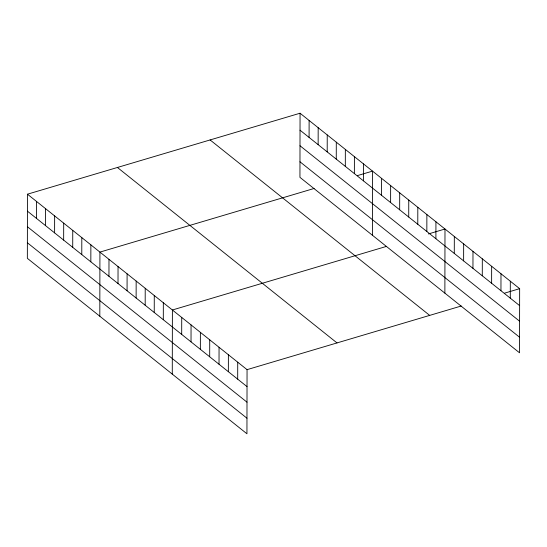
<?xml version="1.0" encoding="UTF-8"?>
<svg xmlns="http://www.w3.org/2000/svg" width="547" height="547" viewBox="0 0 547 547"><rect width="100%" height="100%" fill="white"/><g stroke="black" fill="none" stroke-linecap="round" stroke-linejoin="round"><path stroke-width="0.82" d="M27.459 194.199L27.35 258.334L246.943 433.778L247.053 369.649L27.459 194.199L300.057 113.222L519.65 288.666L519.541 352.801L299.947 177.351L300.057 113.222M36.492 218.403L36.519 201.44M45.551 225.637L45.579 208.674M54.604 232.878L54.638 215.915M63.664 240.112L63.691 223.149M72.724 247.353L72.751 230.383M81.783 254.587L81.811 237.624M90.836 261.828L90.87 244.858M99.814 316.228L99.923 252.099L314.128 188.469M108.956 276.297L108.983 259.333M118.015 283.537L118.043 266.574M127.068 290.772L127.102 273.808M136.128 298.012L136.162 281.049M145.187 305.247L145.215 288.283M154.247 312.487L154.275 295.524M163.307 319.721L163.334 302.758M172.278 374.127L172.394 309.992L386.599 246.362M181.693 334.415L181.727 317.451M191.026 341.875L191.053 324.904M200.359 349.328L200.387 332.364M209.692 356.788L209.72 339.824M219.026 364.24L219.053 347.277M228.359 371.7L228.386 354.736M237.692 379.153L237.719 362.189M309.089 137.427L309.117 120.456M318.149 144.661L318.176 127.697M327.202 151.895L327.236 134.931M336.261 159.136L336.296 142.172M345.321 166.37L345.348 149.406M354.381 173.611L354.408 156.647M363.434 180.845L363.468 163.881M372.411 235.251L372.528 171.122L357.533 175.573M381.553 195.32L381.58 178.356M390.613 202.561L390.64 185.59M399.672 209.795L399.7 192.831M408.725 217.036L408.759 200.065M417.785 224.27L417.812 207.306M426.845 231.504L426.872 214.54M435.904 238.745L435.932 221.781M444.875 293.151L444.991 229.015L428.417 233.938M454.29 253.439L454.325 236.475M463.624 260.892L463.658 243.928M472.957 268.351L472.984 251.388M482.29 275.804L482.317 258.84M491.623 283.264L491.65 266.3M500.956 290.717L500.984 273.753M510.289 298.177L510.317 281.213M247.053 369.649L461.258 306.012M504.655 293.124L519.65 288.666M300.029 130.186L519.623 305.629M300.002 145.755L519.595 321.198M299.975 161.789L519.568 337.232M210.103 139.943L429.696 315.393M117.42 167.478L337.007 342.921M27.432 211.163L247.025 386.613M27.405 226.732L246.998 402.175M27.377 242.765L246.97 418.216"/></g></svg>
